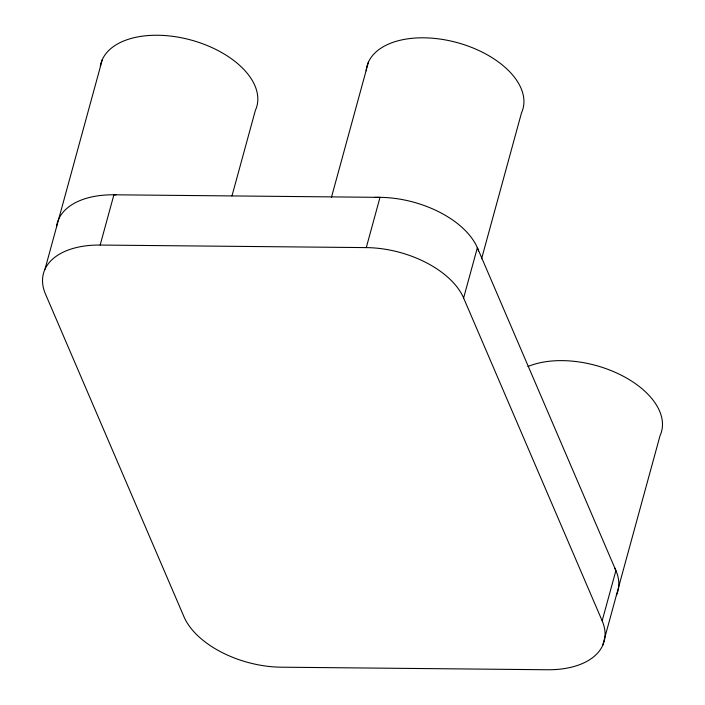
<?xml version="1.0" encoding="UTF-8"?>
<svg xmlns="http://www.w3.org/2000/svg" width="705" height="705" viewBox="0 0 705 705"><rect width="100%" height="100%" fill="white"/><g stroke="black" fill="none" stroke-linecap="round" stroke-linejoin="round"><path stroke-width="1.06" d="M44.979 269.248L102.366 59.449M100.163 245.049L113.91 194.791L380.013 197.356L366.274 247.605L100.163 245.049A80.872 46.504 15.3 0 0 45.446 293.976L183.987 616.796A80.872 46.504 15.3 0 0 281.339 667.194L547.441 669.75A80.872 46.504 15.3 0 0 602.158 620.814L615.906 570.565L477.364 247.746L463.617 298.004L602.158 620.814M231.963 195.964L255.369 110.377A80.872 46.504 15.3 0 0 192.527 40.449A80.872 46.504 15.3 0 0 100.286 66.235M331.473 197.25L368.477 62.005M481.594 258.753L521.48 112.941A80.872 46.504 15.3 0 0 456.928 42.538A80.872 46.504 15.3 0 0 366.133 70.826M602.634 645.551L660.021 435.752A80.872 46.504 15.3 0 0 622.771 375.976A80.872 46.504 15.3 0 0 527.948 366.529M56.488 226.799A80.872 46.504 15.3 0 1 115.999 194.836M614.601 567.798A80.872 46.504 15.3 0 1 616.382 595.302M374.567 197.435A80.872 46.504 15.3 0 1 478.589 250.98M366.274 247.605A80.872 46.504 15.3 0 1 463.617 298.004"/></g></svg>
